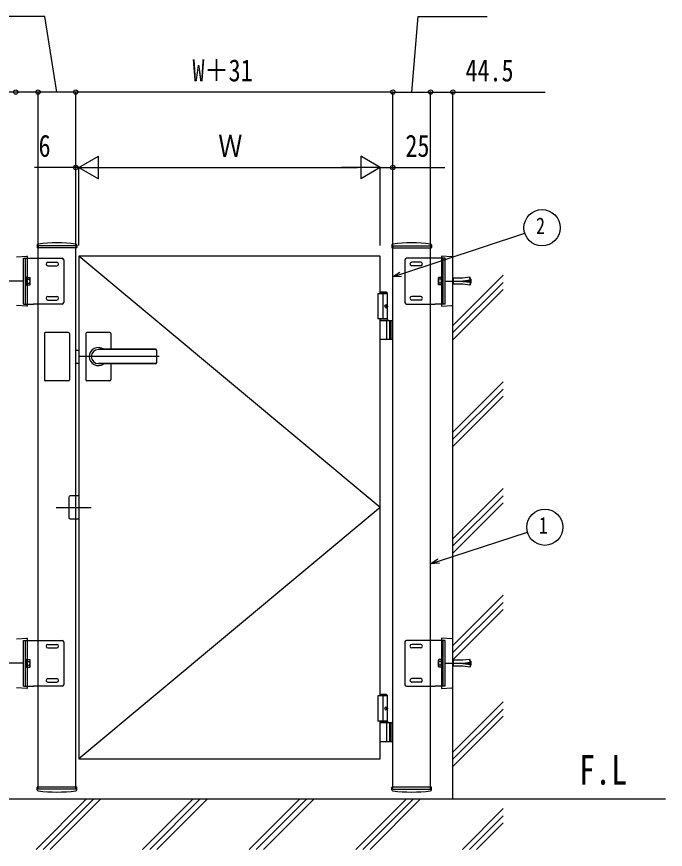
# Model space of a CAD drawing. Units: millimetres, scale not verified. Extents: x -4205 to 4205, y -2970 to 2970.
# Drawn here: x 1427 to 2718, y -181 to 1475 of the extents above; entities that cross this region are included whole.
import ezdxf
from ezdxf.enums import TextEntityAlignment as Align

# ---------------------------------------------------------------- set-up
doc = ezdxf.new("R2010")
doc.units = ezdxf.units.MM
doc.header["$LTSCALE"] = 20
for name, color, linetype in [('0-2_USER1', 3, 'Continuous'), ('0-3_YKK_A1', 4, 'Continuous'), ('0-4_YKK_D', 6, 'Continuous')]:
    doc.layers.add(name, color=color, linetype=linetype)
doc.styles.add('ＭＳ ゴシック', font='')
doc.styles.get('ＭＳ ゴシック').set_extended_font_data('MS Gothic')

msp = doc.modelspace()

# ---------------------------------------------------------------- linework, layer by layer
at = {"layer": '0-3_YKK_A1'}
for p, q in [((1467.68, 1020.9), (1467.42, 1016.03)), ((1546.12, 1015.5), (1467.92, 1015.5)), ((1469.52, -61), (1469.52, 1015.5)), ((1544.52, 1019), (1544.52, 1015.5)), ((1544.52, -61), (1544.52, 1015.5)), ((1546.36, 1020.9), (1546.62, 1016.03)), ((2173.68, 1020.9), (2173.42, 1016.03)), ((2173.92, 1015.5), (2252.12, 1015.5)), ((2175.52, 1019), (2175.52, 1015.5)), ((2175.52, -61), (2175.52, 1015.5)), ((2250.52, -61), (2250.52, 1015.5)), ((2252.36, 1020.9), (2252.62, 1016.03)), ((2295.02, -81), (2295.02, 1019)), ((1426.9, 997.61), (1447.49, 998.87)), ((1440.52, 903.5), (1440.52, 994.5)), ((1440.52, 994.5), (1460.52, 994.5)), ((1444.52, 903.5), (1444.52, 994.5)), ((1448.02, 998.38), (1448.02, 996.88)), ((1448.02, 996.88), (1448.02, 901.12)), ((1460.52, 994.5), (1517.52, 994.5)), ((1550.52, 999), (1550.52, -1)), ((2150.52, 999), (1550.52, 999)), ((2150.52, 499), (1550.52, 999)), ((2150.52, 924), (2150.52, 999)), ((2259.52, 994.5), (2202.52, 994.5)), ((2279.52, 994.5), (2259.52, 994.5)), ((2272.02, 998.38), (2272.02, 996.88)), ((2272.02, 996.88), (2272.02, 901.12)), ((2293.14, 997.61), (2272.55, 998.87)), ((2275.52, 903.5), (2275.52, 994.5)), ((2279.52, 903.5), (2279.52, 994.5)), ((2295.02, 902.38), (2295.02, 995.62)), ((1489.02, 986.5), (1507.02, 986.5)), ((1489.02, 979.5), (1507.02, 979.5)), ((1520.52, 991.5), (1520.52, 906.5)), ((2199.52, 991.5), (2199.52, 906.5)), ((2231.02, 986.5), (2213.02, 986.5)), ((2231.02, 979.5), (2213.02, 979.5)), ((2295.02, 860.71), (2395.02, 960.71)), ((1440.12, 949), (1387.71, 949)), ((1446.12, 956.25), (1448.12, 956.25)), ((1446.12, 956.25), (1448.12, 956.25)), ((1448.12, 956.51), (1453.04, 956.51)), ((1448.12, 956.51), (1453.04, 956.51)), ((1448.12, 952.75), (1453.04, 952.75)), ((1448.12, 952.75), (1453.04, 952.75)), ((1448.12, 945.25), (1453.04, 945.25)), ((1448.12, 945.25), (1453.04, 945.25)), ((1453.62, 955.5), (1453.04, 956.51)), ((1453.62, 955.5), (1453.04, 956.51)), ((1453.62, 942.5), (1453.62, 955.5)), ((1453.62, 942.5), (1453.62, 955.5)), ((2266.42, 955.5), (2267, 956.51)), ((2266.42, 942.5), (2266.42, 955.5)), ((2271.92, 956.51), (2267, 956.51)), ((2271.92, 952.75), (2267, 952.75)), ((2271.92, 945.25), (2267, 945.25)), ((2273.92, 956.25), (2271.92, 956.25)), ((2279.92, 949), (2332.33, 949)), ((2295.02, 954.5), (2295.52, 955)), ((2295.02, 943.5), (2295.02, 954.5)), ((2295.02, 846.57), (2395.02, 946.57)), ((2295.52, 955), (2295.52, 943)), ((2315.02, 949.5), (2329.91, 951.31)), ((2315.02, 948.5), (2315.02, 949.5)), ((2315.02, 948.5), (2329.91, 946.69)), ((2329.31, 956.25), (2328.75, 956.69)), ((2329.41, 951.25), (2328.75, 956.69)), ((2329.41, 946.75), (2328.75, 941.31)), ((2329.91, 951.31), (2329.31, 956.25)), ((2329.91, 946.69), (2329.31, 941.75)), ((2330.02, 953.5), (2329.65, 953.46)), ((2330.02, 944.5), (2329.65, 944.54)), ((2330.02, 953.5), (2330.52, 953)), ((2330.02, 953.5), (2330.02, 944.5)), ((2330.52, 945), (2330.02, 944.5)), ((2330.52, 953), (2330.52, 945)), ((1448.12, 941.75), (1446.12, 941.75)), ((1448.12, 941.75), (1446.12, 941.75)), ((1453.62, 942.5), (1453.04, 941.49)), ((1453.62, 942.5), (1453.04, 941.49)), ((2266.42, 942.5), (2267, 941.49)), ((2271.92, 941.75), (2273.92, 941.75)), ((2295.02, 943.5), (2295.52, 943)), ((2295.02, 832.42), (2395.02, 932.42)), ((2314.69, 943), (2295.52, 943)), ((2328.75, 941.29), (2314.69, 943)), ((2329.31, 941.75), (2328.75, 941.31)), ((1489.02, 918.5), (1507.02, 918.5)), ((1489.02, 911.5), (1507.02, 911.5)), ((2163.02, 927), (2150.52, 927)), ((2165.02, 925), (2150.52, 925)), ((2155.52, 924), (2155.52, 874)), ((2163.02, 927), (2165.02, 925)), ((2165.02, 874), (2165.02, 925)), ((2231.02, 918.5), (2213.02, 918.5)), ((2231.02, 911.5), (2213.02, 911.5)), ((1447.49, 899.13), (1426.9, 900.39)), ((1440.52, 903.5), (1460.52, 903.5)), ((1448.02, 901.12), (1448.02, 899.62)), ((1517.52, 903.5), (1460.52, 903.5)), ((2162.71, 899.42), (2163.3, 899.42)), ((2162.71, 898.58), (2163.3, 898.58)), ((2163.72, 901.1), (2164.32, 901.1)), ((2163.72, 896.9), (2164.32, 896.9)), ((2202.52, 903.5), (2259.52, 903.5)), ((2279.52, 903.5), (2259.52, 903.5)), ((2272.02, 901.12), (2272.02, 899.62)), ((2272.55, 899.13), (2293.14, 900.39)), ((2165.02, 874), (2145.52, 874)), ((2150.52, 124), (2150.52, 874)), ((2165.02, 874), (2150.52, 874)), ((2165.02, 871), (2150.52, 871)), ((2150.52, 871), (2175.52, 871)), ((2163.33, 834.5), (2163.33, 869.5)), ((2165.02, 874), (2165.02, 871)), ((2169.02, 871), (2169.02, 833)), ((2171.52, 871), (2171.52, 833)), ((1482.02, 845), (1482.02, 753)), ((1530.02, 847), (1484.02, 847)), ((1532.02, 845), (1532.02, 753)), ((1564.52, 845), (1564.52, 799)), ((1612.52, 847), (1566.52, 847)), ((1614.52, 845), (1614.52, 813.5)), ((2175.52, 833), (2150.52, 833)), ((1544.52, 812), (1550.52, 812)), ((1703.52, 813.5), (1589.52, 813.5)), ((1703.52, 813), (1589.52, 813)), ((1705.52, 811.5), (1705.52, 786.5)), ((1710.78, 799), (1550.52, 799)), ((1564.52, 799), (1564.52, 753)), ((1544.52, 786), (1550.52, 786)), ((1703.52, 785), (1589.52, 785)), ((1703.52, 784.5), (1589.52, 784.5)), ((1614.52, 784.5), (1614.52, 753)), ((1530.02, 751), (1484.02, 751)), ((1612.52, 751), (1566.52, 751)), ((2295.02, 648.58), (2395.02, 748.58)), ((2295.02, 634.43), (2395.02, 734.43)), ((2295.02, 620.29), (2395.02, 720.29)), ((2295.02, 436.44), (2395.02, 536.44)), ((1530.52, 519), (1530.52, 479)), ((1550.52, 522), (1533.52, 522)), ((2295.02, 422.3), (2395.02, 522.3)), ((1505.52, 499), (1575.52, 499)), ((2150.52, 499), (1550.52, -1)), ((2295.02, 408.16), (2395.02, 508.16)), ((1533.52, 476), (1550.52, 476)), ((2295.02, 224.31), (2395.02, 324.31)), ((2295.02, 210.17), (2395.02, 310.17)), ((2295.02, 196.03), (2395.02, 296.03)), ((1426.9, 237.61), (1447.49, 238.87)), ((1440.52, 143.5), (1440.52, 234.5)), ((1440.52, 234.5), (1460.52, 234.5)), ((1444.52, 143.5), (1444.52, 234.5)), ((1448.02, 238.38), (1448.02, 236.88)), ((1448.02, 236.88), (1448.02, 141.12)), ((1460.52, 234.5), (1517.52, 234.5)), ((2259.52, 234.5), (2202.52, 234.5)), ((2279.52, 234.5), (2259.52, 234.5)), ((2272.02, 238.38), (2272.02, 236.88)), ((2272.02, 236.88), (2272.02, 141.12)), ((2293.14, 237.61), (2272.55, 238.87)), ((2275.52, 143.5), (2275.52, 234.5)), ((2279.52, 143.5), (2279.52, 234.5)), ((2295.02, 142.38), (2295.02, 235.62)), ((1489.02, 226.5), (1507.02, 226.5)), ((1489.02, 219.5), (1507.02, 219.5)), ((1520.52, 231.5), (1520.52, 146.5)), ((2199.52, 231.5), (2199.52, 146.5)), ((2231.02, 226.5), (2213.02, 226.5)), ((2231.02, 219.5), (2213.02, 219.5)), ((1440.12, 189), (1387.71, 189)), ((1446.12, 196.25), (1448.12, 196.25)), ((1446.12, 196.25), (1448.12, 196.25)), ((1448.12, 196.51), (1453.04, 196.51)), ((1448.12, 196.51), (1453.04, 196.51)), ((1448.12, 192.75), (1453.04, 192.75)), ((1448.12, 192.75), (1453.04, 192.75)), ((1448.12, 185.25), (1453.04, 185.25)), ((1448.12, 185.25), (1453.04, 185.25)), ((1453.62, 195.5), (1453.04, 196.51)), ((1453.62, 195.5), (1453.04, 196.51)), ((1453.62, 182.5), (1453.04, 181.49)), ((1453.62, 182.5), (1453.04, 181.49)), ((1453.62, 182.5), (1453.62, 195.5)), ((1453.62, 182.5), (1453.62, 195.5)), ((2266.42, 195.5), (2267, 196.51)), ((2266.42, 182.5), (2266.42, 195.5)), ((2266.42, 182.5), (2267, 181.49)), ((2271.92, 196.51), (2267, 196.51)), ((2271.92, 192.75), (2267, 192.75)), ((2271.92, 185.25), (2267, 185.25)), ((2273.92, 196.25), (2271.92, 196.25)), ((2279.92, 189), (2332.33, 189)), ((2295.02, 194.5), (2295.52, 195)), ((2295.02, 183.5), (2295.02, 194.5)), ((2295.02, 183.5), (2295.52, 183)), ((2295.52, 195), (2295.52, 183)), ((2314.69, 183), (2295.52, 183)), ((2328.75, 181.29), (2314.69, 183)), ((2315.02, 189.5), (2329.91, 191.31)), ((2315.02, 188.5), (2315.02, 189.5)), ((2315.02, 188.5), (2329.91, 186.69)), ((2329.31, 196.25), (2328.75, 196.69)), ((2329.41, 191.25), (2328.75, 196.69)), ((2329.41, 186.75), (2328.75, 181.31)), ((2329.91, 191.31), (2329.31, 196.25)), ((2329.91, 186.69), (2329.31, 181.75)), ((2330.02, 193.5), (2329.65, 193.46)), ((2330.02, 184.5), (2329.65, 184.54)), ((2330.02, 193.5), (2330.52, 193)), ((2330.02, 193.5), (2330.02, 184.5)), ((2330.52, 185), (2330.02, 184.5)), ((2330.52, 193), (2330.52, 185)), ((1448.12, 181.75), (1446.12, 181.75)), ((1448.12, 181.75), (1446.12, 181.75)), ((2271.92, 181.75), (2273.92, 181.75)), ((2329.31, 181.75), (2328.75, 181.31)), ((1489.02, 158.5), (1507.02, 158.5)), ((1489.02, 151.5), (1507.02, 151.5)), ((2231.02, 158.5), (2213.02, 158.5)), ((2231.02, 151.5), (2213.02, 151.5)), ((1447.49, 139.13), (1426.9, 140.39)), ((1440.52, 143.5), (1460.52, 143.5)), ((1448.02, 141.12), (1448.02, 139.62)), ((1517.52, 143.5), (1460.52, 143.5)), ((2202.52, 143.5), (2259.52, 143.5)), ((2279.52, 143.5), (2259.52, 143.5)), ((2272.02, 141.12), (2272.02, 139.62)), ((2272.55, 139.13), (2293.14, 140.39)), ((2163.02, 127), (2150.52, 127)), ((2165.02, 125), (2150.52, 125)), ((2155.52, 124), (2155.52, 74)), ((2163.02, 127), (2165.02, 125)), ((2165.02, 74), (2165.02, 125)), ((2162.71, 99.42), (2163.3, 99.42)), ((2163.72, 101.1), (2164.32, 101.1)), ((2295.02, 12.18), (2395.02, 112.18)), ((2162.71, 98.58), (2163.3, 98.58)), ((2163.72, 96.9), (2164.32, 96.9)), ((2295.02, -1.96), (2395.02, 98.04)), ((2295.02, -16.1), (2395.02, 83.9)), ((2165.02, 74), (2145.52, 74)), ((2165.02, 74), (2150.52, 74)), ((2165.02, 71), (2150.52, 71)), ((2150.52, 71), (2175.52, 71)), ((2163.33, 34.5), (2163.33, 69.5)), ((2165.02, 74), (2165.02, 71)), ((2169.02, 71), (2169.02, 33)), ((2171.52, 71), (2171.52, 33)), ((2175.52, 33), (2150.52, 33)), ((1467.68, -62.9), (1467.42, -58.03)), ((1546.12, -57.5), (1467.92, -57.5)), ((1544.52, -61), (1469.52, -61)), ((1546.36, -62.9), (1546.62, -58.03)), ((2173.68, -62.9), (2173.42, -58.03)), ((2252.12, -57.5), (2173.92, -57.5)), ((2175.52, -61), (2250.52, -61)), ((2252.36, -62.9), (2252.62, -58.03)), ((1850.52, -81), (670.83, -81)), ((1465.44, -181), (1565.44, -81)), ((1479.59, -181), (1579.59, -81)), ((1493.73, -181), (1593.73, -81)), ((1677.58, -181), (1777.58, -81)), ((1691.72, -181), (1791.72, -81)), ((1705.86, -181), (1805.86, -81)), ((2717.81, -81), (1850.52, -81)), ((1889.71, -181), (1989.71, -81)), ((1903.85, -181), (2003.85, -81)), ((1917.99, -181), (2017.99, -81)), ((2101.84, -181), (2201.84, -81)), ((2115.98, -181), (2215.98, -81)), ((2130.12, -181), (2230.12, -81)), ((2313.97, -181), (2395.02, -99.95)), ((2328.11, -181), (2395.02, -114.09)), ((2342.26, -181), (2395.02, -128.24))]:
    msp.add_line(p, q, dxfattribs=at)
for points in [[(1544.52, 1019), (1469.52, 1019), (1469.52, 1015.5)], [(2175.52, 1019), (2250.52, 1019), (2250.52, 1015.5)], [(1448.12, 956.51), (1448.12, 941.49), (1453.04, 941.49)], [(1448.12, 956.51), (1448.12, 941.49), (1453.04, 941.49)], [(2271.92, 956.51), (2271.92, 941.49), (2267, 941.49)], [(2328.75, 956.71), (2314.69, 955), (2295.52, 955)], [(2165.02, 924), (2145.52, 924), (2145.52, 874)], [(2163.3, 899.42), (2163.41, 899.44), (2163.52, 899.48), (2163.62, 899.56), (2163.71, 899.67), (2163.78, 899.79), (2163.82, 899.94), (2163.84, 900.1), (2163.84, 900.26)], [(2163.84, 897.74), (2163.84, 897.9), (2163.82, 898.06), (2163.78, 898.21), (2163.71, 898.33), (2163.62, 898.44), (2163.52, 898.52), (2163.41, 898.56), (2163.3, 898.58)], [(2164.43, 900.26), (2164.46, 900.1), (2164.5, 899.94), (2164.57, 899.79), (2164.65, 899.67), (2164.75, 899.56), (2164.81, 899.51)], [(2164.81, 898.49), (2164.75, 898.44), (2164.65, 898.33), (2164.57, 898.21), (2164.5, 898.06), (2164.46, 897.9), (2164.43, 897.74)], [(1448.12, 196.51), (1448.12, 181.49), (1453.04, 181.49)], [(1448.12, 196.51), (1448.12, 181.49), (1453.04, 181.49)], [(2271.92, 196.51), (2271.92, 181.49), (2267, 181.49)], [(2328.75, 196.71), (2314.69, 195), (2295.52, 195)], [(2165.02, 124), (2145.52, 124), (2145.52, 74)], [(2163.3, 99.42), (2163.41, 99.44), (2163.52, 99.48), (2163.62, 99.56), (2163.71, 99.67), (2163.78, 99.79), (2163.82, 99.94), (2163.84, 100.1), (2163.84, 100.26)], [(2164.43, 100.26), (2164.46, 100.1), (2164.5, 99.94), (2164.57, 99.79), (2164.65, 99.67), (2164.75, 99.56), (2164.81, 99.51)], [(2163.84, 97.74), (2163.84, 97.9), (2163.82, 98.06), (2163.78, 98.21), (2163.71, 98.33), (2163.62, 98.44), (2163.52, 98.52), (2163.41, 98.56), (2163.3, 98.58)], [(2164.81, 98.49), (2164.75, 98.44), (2164.65, 98.33), (2164.57, 98.21), (2164.5, 98.06), (2164.46, 97.9), (2164.43, 97.74)], [(1550.52, -1), (2150.52, -1), (2150.52, 74)]]:
    msp.add_lwpolyline(points, dxfattribs=at)
for points in [[(1444.52, 940.5), (1444.52, 957.5), (1446.12, 957.5), (1446.12, 940.5)], [(1444.52, 940.5), (1444.52, 957.5), (1446.12, 957.5), (1446.12, 940.5)], [(2275.52, 940.5), (2275.52, 957.5), (2273.92, 957.5), (2273.92, 940.5)], [(1444.52, 180.5), (1444.52, 197.5), (1446.12, 197.5), (1446.12, 180.5)], [(1444.52, 180.5), (1444.52, 197.5), (1446.12, 197.5), (1446.12, 180.5)], [(2275.52, 180.5), (2275.52, 197.5), (2273.92, 197.5), (2273.92, 180.5)]]:
    msp.add_lwpolyline(points, close=True, dxfattribs=at)
for centre, radius, start, end in [((1467.92, 1016), 0.5, 177, 270), ((1469.67, 1020.8), 2, 96.74435, 177), ((1507.02, 705), 320, 83.25565, 96.74435), ((1544.37, 1020.8), 2, 3, 83.25565), ((1546.12, 1016), 0.5, 270, 3), ((2173.92, 1016), 0.5, 177, 270), ((2175.67, 1020.8), 2, 96.74435, 177), ((2213.02, 705), 320, 83.25565, 96.74435), ((2250.37, 1020.8), 2, 3, 83.25565), ((2252.12, 1016), 0.5, 270, 3), ((1447.52, 998.38), 0.5, 0, 93.5), ((1517.52, 991.5), 3, 0, 90), ((2202.52, 991.5), 3, 90, 180), ((2272.52, 998.38), 0.5, 86.5, 180), ((2293.02, 995.62), 2, 0, 86.5), ((1489.02, 983), 3.5, 90, 270), ((1507.02, 983), 3.5, 270, 90), ((2213.02, 983), 3.5, 90, 270), ((2231.02, 983), 3.5, 270, 90), ((1450.3, 954.63), 3.32, 325.61575, 34.38425), ((1450.3, 954.63), 3.32, 325.61575, 34.38425), ((1441.2, 949), 12.42, 342.41205, 17.58795), ((1441.2, 949), 12.42, 342.41205, 17.58795), ((1450.3, 943.37), 3.32, 325.61575, 34.38425), ((1450.3, 943.37), 3.32, 325.61575, 34.38425), ((2269.74, 954.63), 3.32, 145.61575, 214.38425), ((2278.84, 949), 12.42, 162.41205, 197.58795), ((2269.74, 943.37), 3.32, 145.61575, 214.38425), ((1489.02, 915), 3.5, 90, 270), ((1507.02, 915), 3.5, 270, 90), ((2213.02, 915), 3.5, 90, 270), ((2231.02, 915), 3.5, 270, 90), ((1447.52, 899.62), 0.5, 266.5, 0), ((1517.52, 906.5), 3, 270, 0), ((2202.52, 906.5), 3, 180, 270), ((2272.52, 899.62), 0.5, 180, 273.5), ((2293.02, 902.38), 2, 273.5, 0), ((2161.83, 869.5), 1.5, 0, 90), ((1484.02, 845), 2, 90, 180), ((1530.02, 845), 2, 0, 90), ((1566.52, 845), 2, 90, 180), ((1612.52, 845), 2, 0, 90), ((2161.83, 834.5), 1.5, 270, 0), ((1589.52, 799), 18, 53.66394, 180.00366), ((1589.52, 799), 14, 90, 270), ((1703.52, 811.5), 2, 0, 90), ((1703.52, 811), 2, 0, 90), ((1589.52, 799), 18, 180.00366, 306.33606), ((1703.52, 787), 2, 270, 0), ((1703.52, 786.5), 2, 270, 0), ((1484.02, 753), 2, 180, 270), ((1530.02, 753), 2, 270, 0), ((1566.52, 753), 2, 180, 270), ((1612.52, 753), 2, 270, 0), ((1533.52, 519), 3, 90, 180), ((1533.52, 479), 3, 180, 270), ((1447.52, 238.38), 0.5, 0, 93.5), ((1517.52, 231.5), 3, 0, 90), ((2202.52, 231.5), 3, 90, 180), ((2272.52, 238.38), 0.5, 86.5, 180), ((2293.02, 235.62), 2, 0, 86.5), ((1489.02, 223), 3.5, 90, 270), ((1507.02, 223), 3.5, 270, 90), ((2213.02, 223), 3.5, 90, 270), ((2231.02, 223), 3.5, 270, 90), ((1450.3, 194.63), 3.32, 325.61575, 34.38425), ((1450.3, 194.63), 3.32, 325.61575, 34.38425), ((1441.2, 189), 12.42, 342.41205, 17.58795), ((1441.2, 189), 12.42, 342.41205, 17.58795), ((1450.3, 183.37), 3.32, 325.61575, 34.38425), ((1450.3, 183.37), 3.32, 325.61575, 34.38425), ((2269.74, 194.63), 3.32, 145.61575, 214.38425), ((2278.84, 189), 12.42, 162.41205, 197.58795), ((2269.74, 183.37), 3.32, 145.61575, 214.38425), ((1489.02, 155), 3.5, 90, 270), ((1507.02, 155), 3.5, 270, 90), ((2213.02, 155), 3.5, 90, 270), ((2231.02, 155), 3.5, 270, 90), ((1447.52, 139.62), 0.5, 266.5, 0), ((1517.52, 146.5), 3, 270, 0), ((2202.52, 146.5), 3, 180, 270), ((2272.52, 139.62), 0.5, 180, 273.5), ((2293.02, 142.38), 2, 273.5, 0), ((2161.83, 69.5), 1.5, 0, 90), ((2161.83, 34.5), 1.5, 270, 0), ((1467.92, -58), 0.5, 90, 183), ((1469.67, -62.8), 2, 183, 263.25565), ((1507.02, 253), 320, 263.25565, 276.74435), ((1544.37, -62.8), 2, 276.74435, 357), ((1546.12, -58), 0.5, 357, 90), ((2173.92, -58), 0.5, 90, 183), ((2175.67, -62.8), 2, 183, 263.25565), ((2213.02, 253), 320, 263.25565, 276.74435), ((2250.37, -62.8), 2, 276.74435, 357), ((2252.12, -58), 0.5, 357, 90)]:
    msp.add_arc(centre, radius, start, end, dxfattribs=at)
for centre in [(2162.36, 899), (2162.36, 99)]:
    msp.add_ellipse(centre, major_axis=(0, -3.5), ratio=0.707107, dxfattribs=at)
for centre, start_param, end_param in [((2156.35, 899), 4.6657054, 4.7590726), ((2157.54, 899), 4.8528504, 4.9478932), ((2157.54, 899), 4.4768847, 4.5719276), ((2158.13, 899), 4.8528504, 4.9478932), ((2158.13, 899), 4.4768847, 4.5719276), ((2156.35, 99), 4.6657054, 4.7590726), ((2157.54, 99), 4.8528504, 4.9478932), ((2158.13, 99), 4.8528504, 4.9478932), ((2157.54, 99), 4.4768847, 4.5719276), ((2158.13, 99), 4.4768847, 4.5719276)]:
    msp.add_ellipse(centre, major_axis=(0, 9), ratio=0.707107, start_param=start_param, end_param=end_param, dxfattribs=at)
at = {"layer": '0-4_YKK_D'}
for p, q in [((1469.52, 1020), (1469.52, 1326)), ((1469.52, 1020), (1469.52, 1326)), ((1544.52, 1325), (1469.52, 1325)), ((1544.52, 1020), (1544.52, 1326)), ((1544.52, 1020), (1544.52, 1326)), ((2175.52, 1325), (1544.52, 1325)), ((2175.52, 1020), (2175.52, 1326)), ((2175.52, 1020), (2175.52, 1326)), ((2175.52, 1325), (2250.52, 1325)), ((2250.52, 1020), (2250.52, 1326)), ((2250.52, 1020), (2250.52, 1326)), ((2295.02, 1020), (2295.02, 1326)), ((1550.52, 1175), (1589.49, 1197.5)), ((1589.49, 1152.5), (1589.49, 1197.5)), ((2150.52, 1175), (2111.55, 1197.5)), ((2111.55, 1197.5), (2111.55, 1152.5)), ((1544.52, 1020), (1544.52, 1176)), ((1550.52, 1020), (1550.52, 1176)), ((1550.52, 1020), (1550.52, 1176)), ((2150.52, 1020), (2150.52, 1176)), ((2150.52, 1020), (2150.52, 1176)), ((2175.52, 1020), (2175.52, 1176)), ((1544.52, 1175), (1462.52, 1175)), ((1550.52, 1175), (1544.52, 1175)), ((1550.52, 1175), (1567.52, 1175)), ((1550.52, 1175), (1589.49, 1152.5)), ((1550.52, 1175), (1628.46, 1175)), ((1595.52, 1175), (2105.52, 1175)), ((2150.52, 1175), (2072.58, 1175)), ((2150.52, 1175), (2111.55, 1152.5))]:
    msp.add_line(p, q, dxfattribs=at)
for points in [[(1507.02, 1325), (1483.22, 1475), (1345.62, 1475)], [(2213.02, 1325), (2225.92, 1475), (2363.52, 1475)], [(1469.52, 1325), (1425.02, 1325), (1241.62, 1325)], [(2250.52, 1325), (2295.02, 1325), (2478.42, 1325)], [(2150.52, 1175), (2175.52, 1175), (2278.92, 1175)], [(2175.02, 957.41), (2191.16, 962.74), (2438.06, 1044.34)], [(2192.59, 958.42), (2175.02, 957.41), (2189.73, 967.07)], [(2250.52, 386.91), (2266.69, 392.16), (2443.41, 449.62)], [(2268.1, 387.83), (2250.52, 386.91), (2265.28, 396.49)]]:
    msp.add_lwpolyline(points, dxfattribs=at)
for centre, radius in [((1425.02, 1325), 4.25), ((1469.52, 1325), 4.25), ((1469.52, 1325), 4.25), ((1544.52, 1325), 4.25), ((1544.52, 1325), 4.25), ((2175.52, 1325), 4.25), ((2175.52, 1325), 4.25), ((2250.52, 1325), 4.25), ((2250.52, 1325), 4.25), ((2295.02, 1325), 4.25), ((1544.52, 1175), 4.25), ((2175.52, 1175), 4.25), ((2472.37, 1055.26), 36), ((2478.01, 459.56), 36)]:
    msp.add_circle(centre, radius, dxfattribs=at)

# ---------------------------------------------------------------- texts
at = {"layer": '0-2_USER1', "style": 'ＭＳ ゴシック', "width": 0.8}
msp.add_text('F.L', height=58.65, dxfattribs=at).set_placement((2545.95, -69.78), align=Align.BOTTOM_LEFT)
at = {"layer": '0-4_YKK_D', "style": 'ＭＳ ゴシック', "width": 0.8}
for s, height, p in [('W＋31', 43.99, (1776.82, 1333)), ('44.5', 43.99, (2320.02, 1333)), ('6', 43.99, (1470.52, 1183)), ('Ｗ', 43.99, (1828.12, 1183)), ('25', 43.99, (2200.52, 1183)), ('2', 32.99, (2460.37, 1032.76)), ('1', 32.99, (2466.01, 437.06))]:
    msp.add_text(s, height=height, dxfattribs=at).set_placement(p, align=Align.BOTTOM_LEFT)

doc.saveas('drawing.dxf')
